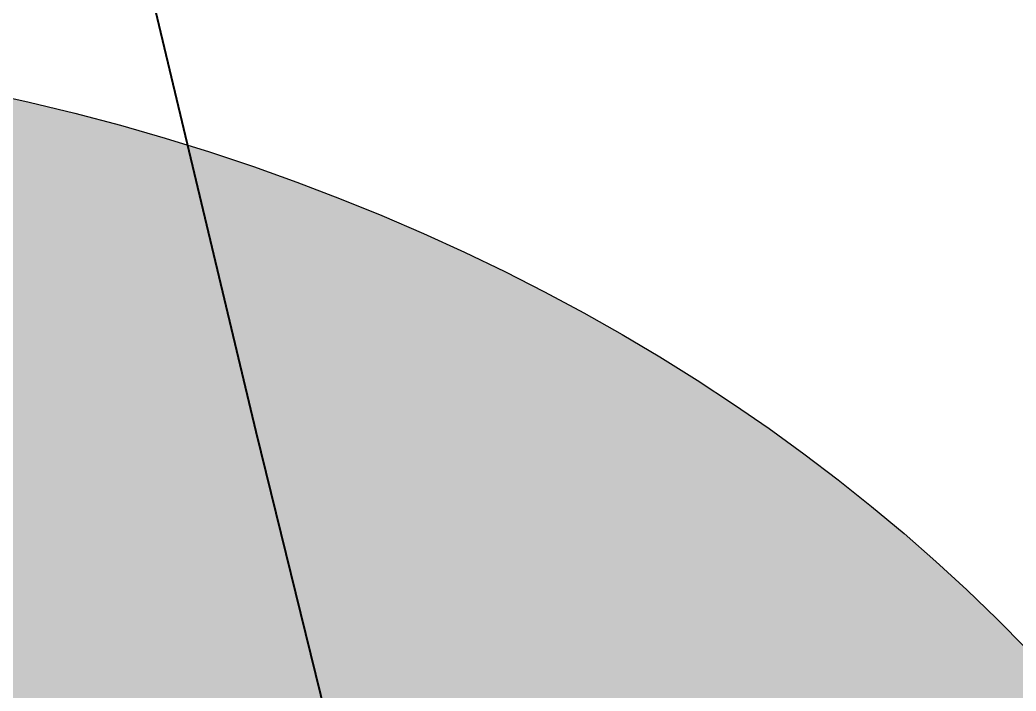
# Model space of a CAD drawing. Extents: x 88833 to 97610, y 5963373 to 5974710.
# Drawn here: x 95567.55 to 95573.95, y 5964460.13 to 5964464.44 of the extents above; entities that cross this region are included whole.
import ezdxf
from ezdxf.enums import TextEntityAlignment as Align

# ---------------------------------------------------------------- set-up
doc = ezdxf.new("R2010")
doc.units = 0
doc.header["$LTSCALE"] = 5
doc.linetypes.add('DASHDOT', pattern=[25.4, 12.7, -6.35, 0, -6.35])
doc.layers.add('AS-RECON EXISTING', color=151, linetype='DASHDOT', lineweight=40)
doc.layers.add('P-CROSSINGS', color=250, linetype='Continuous')
doc.styles.add('Crossing', font='ARIALN.TTF', dxfattribs={"height": 10})

# ---------------------------------------------------------------- blocks, each defined once
blk = doc.blocks.new('xing2')
h = blk.add_hatch(color=50)
h.dxf.hatch_style = 1
edge = h.paths.add_edge_path()
edge.add_ellipse((0, 0), major_axis=(-12.5, 0), ratio=0.8162973, start_angle=0, end_angle=360)
at = {"color": 250}
blk.add_ellipse((0, 0), major_axis=(-12.5, 0), ratio=0.816297, dxfattribs=at)
at = {"color": 250, "style": 'Crossing'}
blk.add_attdef('CROSSING', text='', height=9, dxfattribs=at).set_placement((0.0892, 0.02), align=Align.MIDDLE_CENTER)
at = {"color": 250, "style": 'Crossing', "flags": 1}
for tag, p in [('OWNER', (0.0892, -12.492)), ('DESCRIPTION', (0.0892, -25.77)), ('LOCATION', (0.0892, -39.3034)), ('DWG_REF', (0.0892, -52.8367))]:
    blk.add_attdef(tag, text='', height=9, dxfattribs=at).set_placement(p, align=Align.MIDDLE_CENTER)

msp = doc.modelspace()

# ---------------------------------------------------------------- linework, layer by layer
at = {"layer": 'AS-RECON EXISTING', "flags": 128}
msp.add_lwpolyline([(95585.2377, 5964351.4417), (95585.43, 5964355.9894), (95586.0047, 5964357.3601), (95588.5415, 5964356.9871), (95592.0839, 5964357.1179), (95596.3641, 5964358.1801), (95602.99, 5964359.8822), (95605.1064, 5964362.4483), (95606.2883, 5964365.074), (95607.4716, 5964366.8107), (95607.0609, 5964370.6168), (95605.2651, 5964373.1917), (95600.1864, 5964382.7257), (95598.776, 5964385.9759), (95590.4713, 5964402.339), (95586.3904, 5964412.3453), (95579.2579, 5964419.7278), (95577.5127, 5964422.2321), (95577.0644, 5964426.6962), (95577.0504, 5964431.8718), (95576.842, 5964434.2464), (95574.4321, 5964445.6419), (95572.6675, 5964449.6484), (95571.3735, 5964453.8038), (95569.7602, 5964458.987), (95569.0709, 5964461.7916), (95568.0237, 5964466.185), (95566.971, 5964466.1111), (95553.9148, 5964464.8377), (95543.1147, 5964464.2134), (95526.6742, 5964463.684), (95509.3127, 5964463.5258), (95497.9761, 5964464.967), (95494.4009, 5964464.778)], dxfattribs=at)

# ---------------------------------------------------------------- block references
at = {"layer": 'P-CROSSINGS', "xscale": 0.9992045070000001, "yscale": 0.9992045070000001, "zscale": 0.9992045070000001}
msp.add_blockref('xing2', (95564.1927, 5964454.1039), dxfattribs=at)

doc.saveas('drawing.dxf')
